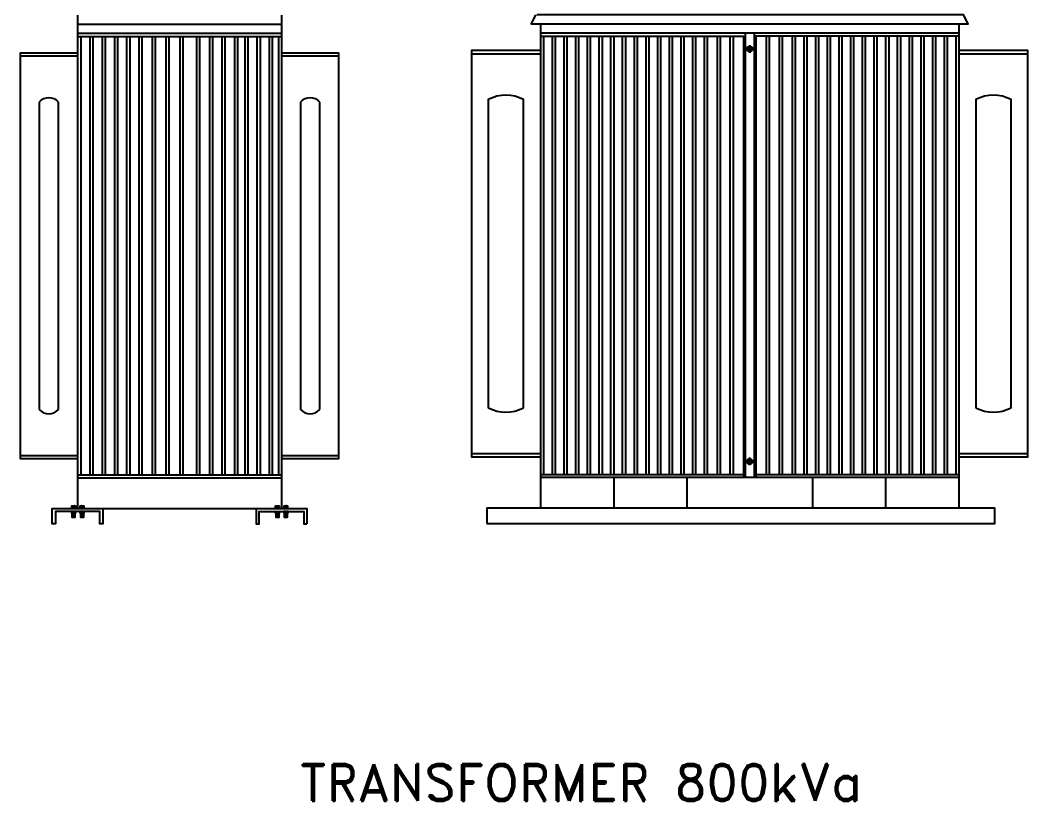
# Model space of a CAD drawing. Header units: millimetres. Extents: x 20927 to 53748, y 38421 to 54891.
# Drawn here: x 50075 to 53362, y 50584 to 53131 of the extents above; entities that cross this region are included whole.
import ezdxf
from ezdxf.enums import TextEntityAlignment as Align

# ---------------------------------------------------------------- set-up
doc = ezdxf.new("R2010")
doc.units = ezdxf.units.MM
doc.linetypes.add('CENTERX2', pattern=[101.6, 63.5, -12.7, 12.7, -12.7])
doc.layers.add('Btrans.', color=2, linetype='Continuous')
doc.layers.add('HIGHT', color=8, linetype='Continuous')
doc.styles.add('tx1', font='romand.shx')

msp = doc.modelspace()

# ---------------------------------------------------------------- linework, layer by layer
at = {"layer": 'Btrans.'}
for p, q in [((50262.6, 53146.6), (50262.6, 51537.5)), ((50927.6, 53146.6), (50927.6, 51537.5)), ((50927.6, 53116.6), (50262.6, 53116.6)), ((51772.4, 53118.8), (51772.4, 51538.5)), ((51772.4, 53088.8), (53137.4, 53088.8)), ((52439.9, 53088.8), (52439.9, 51639.4)), ((52469.9, 53088.8), (52469.9, 51639.4)), ((53137.4, 53118.8), (53137.4, 51538.5)), ((50927.6, 53086.6), (50262.6, 53086.6)), ((50927.6, 53076.6), (50262.6, 53076.6)), ((50262.6, 53012.8), (50075.1, 53012.8)), ((51115.1, 53012.8), (50927.6, 53012.8)), ((50075.1, 51711), (50262.6, 51711)), ((50927.6, 51711), (51115.1, 51711)), ((51547.4, 51716.7), (51772.4, 51716.7)), ((53137.4, 51716.7), (53362.4, 51716.7)), ((50262.6, 51647.5), (50927.6, 51647.5)), ((51772.4, 51649), (52434.9, 51649)), ((52474.9, 51649), (53137.4, 51649)), ((50262.6, 51637.5), (50927.6, 51637.5)), ((51772.4, 51639.4), (53137.4, 51639.4)), ((52011.4, 51639.4), (52011.4, 51538.5)), ((52250.4, 51639.4), (52250.4, 51538.5)), ((52659.4, 51639.4), (52659.4, 51538.5)), ((52898.4, 51639.4), (52898.4, 51538.5))]:
    msp.add_line(p, q, dxfattribs=at)
for points in [[(51756.8, 53147.7), (51742.4, 53118.8), (53167.4, 53118.8), (53152.9, 53147.7), (51760.4, 53147.7)], [(51772.4, 53078.8), (52434.9, 53078.8), (52434.9, 51639.4)], [(50262.6, 53022.8), (50075.1, 53022.8), (50075.1, 51701), (50262.6, 51701)], [(50927.6, 51701), (51115.1, 51701), (51115.1, 53022.8), (50927.6, 53022.8)], [(51772.4, 53031.1), (51547.4, 53031.1), (51547.4, 51706.7), (51772.4, 51706.7)], [(53137.4, 51706.7), (53362.4, 51706.7), (53362.4, 53031.1), (53137.4, 53031.1)], [(51547.4, 53021.1), (51772.4, 53021.1)], [(53137.4, 53021.1), (53362.4, 53021.1)], [(50345.1, 51537.5), (50345.1, 51487.5), (50335.1, 51487.5), (50335.1, 51527.5), (50190.1, 51527.5), (50190.1, 51487.5), (50180.1, 51487.5), (50180.1, 51537.5), (51010.1, 51537.5), (51010.1, 51487.5)], [(50845.1, 51537.5), (50845.1, 51487.5), (50855.1, 51487.5), (50855.1, 51527.5), (51000.1, 51527.5), (51000.1, 51487.5), (51010.1, 51487.5)]]:
    msp.add_lwpolyline(points, dxfattribs=at)
msp.add_lwpolyline([(51597.4, 51488.5), (53254.9, 51488.5), (53254.9, 51538.5), (51597.4, 51538.5)], close=True, dxfattribs=at)
at = {"layer": 'HIGHT'}
for p, q in [((50272.6, 53076.6), (50272.6, 51647.2)), ((50302.6, 53076.6), (50302.6, 51647.2)), ((50312.6, 53076.6), (50312.6, 51647.2)), ((50342.6, 53076.6), (50342.6, 51647.2)), ((50352.6, 53076.6), (50352.6, 51647.2)), ((50382.6, 53076.6), (50382.6, 51647.2)), ((50392.6, 53076.6), (50392.6, 51647.2)), ((50422.6, 53076.6), (50422.6, 51647.2)), ((50432.6, 53076.6), (50432.6, 51647.2)), ((50462.6, 53076.6), (50462.6, 51647.2)), ((50472.6, 53076.6), (50472.6, 51647.2)), ((50505.6, 53076.6), (50505.6, 51647.2)), ((50515.6, 53076.6), (50515.6, 51647.2)), ((50550.6, 53076.6), (50550.6, 51647.2)), ((50560.6, 53076.6), (50560.6, 51647.2)), ((50595.6, 53076.6), (50595.6, 51647.2)), ((50605.6, 53076.6), (50605.6, 51647.2)), ((50650.6, 53077.7), (50650.6, 51648.2)), ((50660.6, 53077.7), (50660.6, 51648.2)), ((50692.6, 53076.6), (50692.6, 51647.2)), ((50702.6, 53076.6), (50702.6, 51647.2)), ((50732.6, 53076.6), (50732.6, 51647.2)), ((50742.6, 53076.6), (50742.6, 51647.2)), ((50774.6, 53076.6), (50774.6, 51647.2)), ((50784.6, 53076.6), (50784.6, 51647.2)), ((50807.6, 53076.6), (50807.6, 51647.2)), ((50817.6, 53076.6), (50817.6, 51647.2)), ((50847.6, 53076.6), (50847.6, 51647.2)), ((50857.6, 53076.6), (50857.6, 51647.2)), ((50887.6, 53076.6), (50887.6, 51647.2)), ((50897.6, 53076.6), (50897.6, 51647.2)), ((50917.6, 53076.6), (50917.6, 51647.2)), ((51782.4, 53078.8), (51782.4, 51649)), ((51810.5, 53078.8), (51810.5, 51649)), ((51820.5, 53078.8), (51820.5, 51649)), ((51848.7, 53078.8), (51848.7, 51649)), ((51858.7, 53078.8), (51858.7, 51649)), ((51886.9, 53078.8), (51886.9, 51649)), ((51896.9, 53078.8), (51896.9, 51649)), ((51925, 53078.8), (51925, 51649)), ((51935, 53078.8), (51935, 51649)), ((51963.2, 53078.8), (51963.2, 51649)), ((51973.2, 53078.8), (51973.2, 51649)), ((52001.4, 53078.8), (52001.4, 51649)), ((52011.4, 53078.8), (52011.4, 51649)), ((52039.5, 53078.8), (52039.5, 51649)), ((52049.5, 53078.8), (52049.5, 51649)), ((52077.7, 53078.8), (52077.7, 51649)), ((52087.7, 53078.8), (52087.7, 51649)), ((52115.9, 53078.8), (52115.9, 51649)), ((52125.9, 53078.8), (52125.9, 51649)), ((52154, 53078.8), (52154, 51649)), ((52164, 53078.8), (52164, 51649)), ((52192.2, 53078.8), (52192.2, 51649)), ((52202.2, 53078.8), (52202.2, 51649)), ((52230.4, 53078.8), (52230.4, 51649)), ((52240.4, 53078.8), (52240.4, 51649)), ((52268.5, 53078.8), (52268.5, 51649)), ((52278.5, 53078.8), (52278.5, 51649)), ((52306.7, 53078.8), (52306.7, 51649)), ((52316.7, 53078.8), (52316.7, 51649)), ((52348.7, 53078.8), (52348.7, 51649)), ((52358.7, 53078.8), (52358.7, 51649)), ((52390.7, 53078.8), (52390.7, 51649)), ((52400.7, 53078.8), (52400.7, 51649)), ((52509, 53078.8), (52509, 51649)), ((52519, 53078.8), (52519, 51649)), ((52551, 53078.8), (52551, 51649)), ((52561, 53078.8), (52561, 51649)), ((52593, 53078.8), (52593, 51649)), ((52603, 53078.8), (52603, 51649)), ((52631.2, 53078.8), (52631.2, 51649)), ((52641.2, 53078.8), (52641.2, 51649)), ((52669.4, 53078.8), (52669.4, 51649)), ((52679.4, 53078.8), (52679.4, 51649)), ((52707.5, 53078.8), (52707.5, 51649)), ((52717.5, 53078.8), (52717.5, 51649)), ((52745.7, 53078.8), (52745.7, 51649)), ((52755.7, 53078.8), (52755.7, 51649)), ((52783.9, 53078.8), (52783.9, 51649)), ((52793.9, 53078.8), (52793.9, 51649)), ((52822, 53078.8), (52822, 51649)), ((52832, 53078.8), (52832, 51649)), ((52860.2, 53078.8), (52860.2, 51649)), ((52870.2, 53078.8), (52870.2, 51649)), ((52898.4, 53078.8), (52898.4, 51649)), ((52908.4, 53078.8), (52908.4, 51649)), ((52936.5, 53078.8), (52936.5, 51649)), ((52946.5, 53078.8), (52946.5, 51649)), ((52974.7, 53078.8), (52974.7, 51649)), ((52984.7, 53078.8), (52984.7, 51649)), ((53012.9, 53078.8), (53012.9, 51649)), ((53022.9, 53078.8), (53022.9, 51649)), ((53051, 53078.8), (53051, 51649)), ((53061, 53078.8), (53061, 51649)), ((53089.2, 53078.8), (53089.2, 51649)), ((53099.2, 53078.8), (53099.2, 51649)), ((53127.4, 53078.8), (53127.4, 51649)), ((50137.6, 52863.1), (50137.6, 51860.7)), ((50200.1, 51860.7), (50200.1, 52863.1)), ((50990.1, 52863.1), (50990.1, 51860.7)), ((51052.6, 51860.7), (51052.6, 52863.1)), ((50252.2, 51546.7), (50251.5, 51545.9)), ((50273.9, 51546.7), (50274.6, 51545.9)), ((50278.3, 51546.7), (50279.1, 51545.9)), ((50938.9, 51546.7), (50939.6, 51545.9)), ((50943.3, 51546.7), (50944.1, 51545.9)), ((50253.8, 51520.7), (50245.1, 51520.7)), ((50253.8, 51519.4), (50245.1, 51519.4)), ((50253.8, 51518), (50245.1, 51518)), ((50253.8, 51516.7), (50245.1, 51516.7)), ((50253.8, 51515.4), (50245.1, 51515.4)), ((50253.8, 51514), (50245.1, 51514)), ((50253.8, 51512.7), (50245.1, 51512.7)), ((50253.8, 51511.3), (50245.1, 51511.3)), ((50247, 51540.1), (50246.3, 51539.3)), ((50247.2, 51522), (50247.2, 51525.3)), ((50251.7, 51525.3), (50250.9, 51526)), ((50250.9, 51521.3), (50251.7, 51522)), ((50251.5, 51540.1), (50252.2, 51539.3)), ((50281.6, 51520.6), (50273, 51520.6)), ((50281.6, 51519.3), (50273, 51519.3)), ((50281.6, 51517.9), (50273, 51517.9)), ((50281.6, 51516.6), (50273, 51516.6)), ((50281.6, 51515.2), (50273, 51515.2)), ((50281.6, 51513.9), (50273, 51513.9)), ((50281.6, 51512.6), (50273, 51512.6)), ((50281.6, 51511.2), (50273, 51511.2)), ((50275.1, 51525.2), (50275.8, 51525.9)), ((50275.8, 51521.2), (50275.1, 51521.9)), ((50279.5, 51521.9), (50279.5, 51525.2)), ((50918.8, 51520.7), (50910.1, 51520.7)), ((50918.8, 51519.4), (50910.1, 51519.4)), ((50918.8, 51518), (50910.1, 51518)), ((50918.8, 51516.7), (50910.1, 51516.7)), ((50918.8, 51515.4), (50910.1, 51515.4)), ((50918.8, 51514), (50910.1, 51514)), ((50918.8, 51512.7), (50910.1, 51512.7)), ((50918.8, 51511.3), (50910.1, 51511.3)), ((50912, 51540.1), (50911.3, 51539.3)), ((50912.2, 51525.3), (50913, 51526)), ((50913, 51521.3), (50912.2, 51522)), ((50916.5, 51540.1), (50917.2, 51539.3)), ((50916.7, 51522), (50916.7, 51525.3)), ((50946.6, 51520.6), (50938, 51520.6)), ((50946.6, 51519.3), (50938, 51519.3)), ((50946.6, 51517.9), (50938, 51517.9)), ((50946.6, 51516.6), (50938, 51516.6)), ((50946.6, 51515.2), (50938, 51515.2)), ((50946.6, 51513.9), (50938, 51513.9)), ((50946.6, 51512.6), (50938, 51512.6)), ((50946.6, 51511.2), (50938, 51511.2)), ((50940.1, 51525.2), (50940.8, 51525.9)), ((50940.8, 51521.2), (50940.1, 51521.9)), ((50944.5, 51521.9), (50944.5, 51525.2)), ((50253.8, 51510), (50245.1, 51510)), ((50281.6, 51509.9), (50273, 51509.9)), ((50918.8, 51510), (50910.1, 51510)), ((50946.6, 51509.9), (50938, 51509.9))]:
    msp.add_line(p, q, dxfattribs=at)
at = {"layer": 'HIGHT', "linetype": 'CENTERX2'}
for p, q in [((52470.4, 53036.9), (52441.8, 53036.9)), ((52454.9, 53048.8), (52454.9, 53024.4)), ((52470.4, 51690.9), (52441.8, 51690.9)), ((52454.9, 51679), (52454.9, 51703.5))]:
    msp.add_line(p, q, dxfattribs=at)
at = {"layer": 'HIGHT'}
for points in [[(53137.4, 53078.8), (52474.9, 53078.8), (52474.9, 51639.4)], [(50244, 51539.3), (50243.3, 51540.1), (50243.3, 51545.9), (50244, 51546.7), (50254.5, 51546.7), (50255.2, 51545.9), (50255.2, 51540.1), (50254.5, 51539.3)], [(50246.3, 51546.7), (50247, 51545.9), (50247.8, 51546.7)], [(50247, 51545.9), (50247, 51540.1), (50247.8, 51539.3)], [(50250.7, 51546.7), (50251.5, 51545.9), (50251.5, 51540.1), (50250.7, 51539.3)], [(50271.6, 51539.3), (50270.9, 51540.1), (50270.9, 51545.9), (50271.6, 51546.7), (50282.1, 51546.7), (50282.8, 51545.9), (50282.8, 51540.1), (50282.1, 51539.3)], [(50275.4, 51546.7), (50274.6, 51545.9), (50274.6, 51540.1)], [(50279.8, 51546.7), (50279.1, 51545.9), (50279.1, 51540.1)], [(50909, 51539.3), (50908.3, 51540.1), (50908.3, 51545.9), (50909, 51546.7), (50919.5, 51546.7), (50920.2, 51545.9), (50920.2, 51540.1), (50919.5, 51539.3)], [(50911.3, 51546.7), (50912, 51545.9), (50912.8, 51546.7)], [(50912, 51545.9), (50912, 51540.1), (50912.8, 51539.3)], [(50915.7, 51546.7), (50916.5, 51545.9), (50917.2, 51546.7)], [(50916.5, 51545.9), (50916.5, 51540.1), (50915.7, 51539.3)], [(50936.6, 51539.3), (50935.9, 51540.1), (50935.9, 51545.9), (50936.6, 51546.7), (50947.1, 51546.7), (50947.8, 51545.9), (50947.8, 51540.1), (50947.1, 51539.3)], [(50940.4, 51546.7), (50939.6, 51545.9), (50939.6, 51540.1)], [(50944.8, 51546.7), (50944.1, 51545.9), (50944.1, 51540.1)], [(50254.7, 51526), (50255.4, 51525.3), (50255.4, 51522), (50254.7, 51521.3), (50244.2, 51521.3), (50243.5, 51522), (50243.5, 51525.3), (50244.2, 51526)], [(50253.8, 51521.3), (50253.8, 51508.7), (50245.1, 51508.7), (50245.1, 51521.3)], [(50246.5, 51526), (50247.2, 51525.3), (50248, 51526)], [(50248, 51521.3), (50247.2, 51522), (50246.5, 51521.3)], [(50252.4, 51521.3), (50251.7, 51522), (50251.7, 51525.3), (50252.4, 51526)], [(50282.5, 51525.9), (50283.3, 51525.2), (50283.3, 51521.9), (50282.5, 51521.2), (50272.1, 51521.2), (50271.3, 51521.9), (50271.3, 51525.2), (50272.1, 51525.9)], [(50281.6, 51521.2), (50281.6, 51508.5), (50273, 51508.5), (50273, 51521.2)], [(50275.4, 51539.3), (50274.6, 51540.1), (50273.9, 51539.3)], [(50274.3, 51521.2), (50275.1, 51521.9), (50275.1, 51525.2), (50274.3, 51525.9)], [(50278.3, 51539.3), (50279.1, 51540.1), (50279.8, 51539.3)], [(50278.8, 51525.9), (50279.5, 51525.2), (50280.3, 51525.9)], [(50280.3, 51521.2), (50279.5, 51521.9), (50278.8, 51521.2)], [(50919.7, 51526), (50920.4, 51525.3), (50920.4, 51522), (50919.7, 51521.3), (50909.2, 51521.3), (50908.5, 51522), (50908.5, 51525.3), (50909.2, 51526)], [(50918.8, 51521.3), (50918.8, 51508.7), (50910.1, 51508.7), (50910.1, 51521.3)], [(50911.5, 51521.3), (50912.2, 51522), (50912.2, 51525.3), (50911.5, 51526)], [(50915.9, 51526), (50916.7, 51525.3), (50917.4, 51526)], [(50917.4, 51521.3), (50916.7, 51522), (50915.9, 51521.3)], [(50947.5, 51525.9), (50948.3, 51525.2), (50948.3, 51521.9), (50947.5, 51521.2), (50937.1, 51521.2), (50936.3, 51521.9), (50936.3, 51525.2), (50937.1, 51525.9)], [(50946.6, 51521.2), (50946.6, 51508.5), (50938, 51508.5), (50938, 51521.2)], [(50940.4, 51539.3), (50939.6, 51540.1), (50938.9, 51539.3)], [(50939.3, 51521.2), (50940.1, 51521.9), (50940.1, 51525.2), (50939.3, 51525.9)], [(50943.3, 51539.3), (50944.1, 51540.1), (50944.8, 51539.3)], [(50943.8, 51525.9), (50944.5, 51525.2), (50945.3, 51525.9)], [(50945.3, 51521.2), (50944.5, 51521.9), (50943.8, 51521.2)]]:
    msp.add_lwpolyline(points, dxfattribs=at)
for points in [[(52454.9, 53028), (52462.6, 53032.4), (52462.6, 53041.4), (52454.9, 53045.9), (52447.1, 53041.4), (52447.1, 53032.4)], [(52454.9, 51699.8), (52462.6, 51695.4), (52462.6, 51686.4), (52454.9, 51681.9), (52447.1, 51686.4), (52447.1, 51695.4)]]:
    msp.add_lwpolyline(points, close=True, dxfattribs=at)
for points in [[(51717.4, 51866.4), (51717.4, 52871.4, 0.250027), (51602.4, 52871.4), (51602.4, 51866.4)], [(53307.4, 51866.4), (53307.4, 52871.4, 0.250027), (53192.4, 52871.4), (53192.4, 51866.4)]]:
    msp.add_lwpolyline(points, format="xyb", dxfattribs=at)
for points in [[(50242.5, 51539.3, 0.940941), (50242.5, 51537.5), (50256, 51537.5, 0.940941), (50256, 51539.3)], [(50256.2, 51526, 1.149236), (50256.2, 51527.5), (50242.7, 51527.5, 1.149236), (50242.7, 51526)], [(50283.6, 51537.5), (50270.1, 51537.5, -0.940941), (50270.1, 51539.3), (50283.6, 51539.3, -0.940941)], [(50284.1, 51525.9), (50270.6, 51525.9, -1.149236), (50270.6, 51527.4), (50284.1, 51527.4, -1.149236)], [(50921, 51539.3, -0.940941), (50921, 51537.5), (50907.5, 51537.5, -0.940941), (50907.5, 51539.3)], [(50921.2, 51526), (50907.7, 51526, -1.149236), (50907.7, 51527.5), (50921.2, 51527.5, -1.149236)], [(50948.6, 51537.5, 0.940941), (50948.6, 51539.3), (50935.1, 51539.3, 0.940941), (50935.1, 51537.5)], [(50935.6, 51527.4, 1.149236), (50935.6, 51525.9), (50949.1, 51525.9, 1.149236), (50949.1, 51527.4)]]:
    msp.add_lwpolyline(points, format="xyb", close=True, dxfattribs=at)
for centre, radius in [((52454.9, 53036.9), 8.95), ((52454.9, 53036.9), 5.9), ((52454.9, 51690.9), 8.95), ((52454.9, 51690.9), 5.9)]:
    msp.add_circle(centre, radius, dxfattribs=at)
for centre, radius, start, end in [((50168.9, 52836.3), 41.2, 40.5905, 139.4095), ((51021.4, 52836.3), 41.2, 40.5905, 139.4095), ((50168.9, 51887.5), 41.2, 220.5905, 319.4095), ((51021.4, 51887.5), 41.2, 220.5905, 319.4095), ((51659.9, 51974.2), 122.2, 241.9246, 298.0754), ((53249.9, 51974.2), 122.2, 241.9246, 298.0754)]:
    msp.add_arc(centre, radius, start, end, dxfattribs=at)

# ---------------------------------------------------------------- texts
at = {"layer": 'Btrans.', "style": 'tx1'}
msp.add_text('TRANSFORMER 800kVa', height=120, dxfattribs=at).set_placement((51905.1, 50644), align=Align.MIDDLE_CENTER)

doc.saveas('drawing.dxf')
